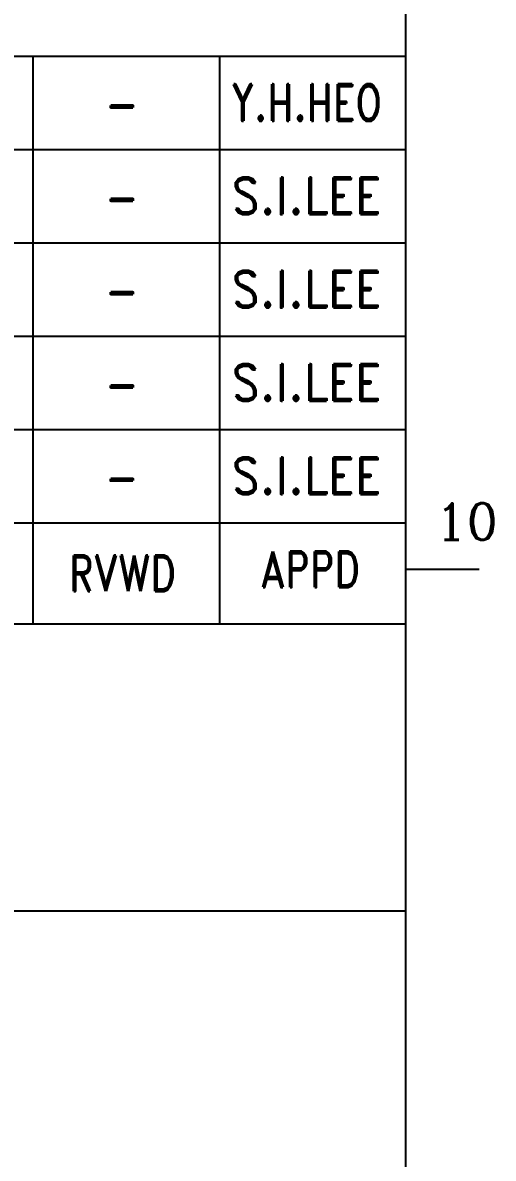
# Model space of a CAD drawing. Header units: millimetres. Extents: x 376548 to 485787, y -156716 to -17718.
# Drawn here: x 400083 to 400546, y -87876 to -86758 of the extents above; entities that cross this region are included whole.
import ezdxf
from ezdxf.enums import TextEntityAlignment as Align

# ---------------------------------------------------------------- set-up
doc = ezdxf.new("R2010")
doc.units = ezdxf.units.MM
doc.header["$LTSCALE"] = 2
doc.layers.add('TAN-TIT', color=30, linetype='Continuous')
doc.styles.add('COM', font='COMPLEX', dxfattribs={"height": 5})
doc.styles.add('KIM3', font='ROMAND.shx', dxfattribs={"width": 1.25, "height": 3})
doc.styles.add('RD6', font='ROMAND.shx', dxfattribs={"width": 0.83, "height": 6})

# ---------------------------------------------------------------- blocks, each defined once
blk = doc.blocks.new('BORDER')
at = {"layer": 'TAN-TIT'}
for p, q in [((23282.3, 352), (23282.3, 16468)), ((23282.3, 4498.7), (19323.7, 4498.7)), ((22547.2, 4498.7), (22547.2, 3381.8)), ((22914.8, 4498.7), (22914.8, 3381.8)), ((23282.3, 4314.9), (19323.7, 4314.9)), ((23282.3, 4131.1), (19323.7, 4131.1)), ((23282.3, 3947.3), (19323.7, 3947.3)), ((23282.3, 3763.5), (19323.7, 3763.5)), ((23282.3, 3579.7), (19323.7, 3579.7)), ((23282.3, 3489.4), (23426.6, 3489.4)), ((19323.7, 3381.8), (23282.3, 3381.8)), ((19323.7, 2816.3), (23282.3, 2816.3))]:
    blk.add_line(p, q, dxfattribs=at)
at = {"layer": 'TAN-TIT', "style": 'COM'}
blk.add_text('10', height=72.1, dxfattribs=at).set_placement((23340, 3547.1))
at = {"layer": 'TAN-TIT', "style": 'RD6', "width": 0.8}
for s, p in [('RVWD', (22724.1, 3445.7)), ('APPD', (23094.1, 3453.5))]:
    blk.add_text(s, height=70.69, dxfattribs=at).set_placement(p, align=Align.CENTER)

msp = doc.modelspace()

# ---------------------------------------------------------------- block references
at = {"xscale": 0.5, "yscale": 0.5, "zscale": 0.5}
msp.add_blockref('BORDER', (388818.9, -89040.6), dxfattribs=at)

# ---------------------------------------------------------------- texts
at = {"style": 'KIM3'}
for s, width, p, p2 in [('Y.H.HEO', 0.701844, (400288.2, -86854.5), (400436.4, -86854.5)), ('S.I.LEE', 0.838125, (400288.2, -86946.4), (400436.4, -86946.4)), ('S.I.LEE', 0.838125, (400288.2, -87038.3), (400436.4, -87038.3)), ('S.I.LEE', 0.838125, (400288.2, -87130.2), (400436.4, -87130.2)), ('S.I.LEE', 0.838125, (400288.2, -87222.1), (400436.4, -87222.1))]:
    msp.add_text(s, height=36.05, dxfattribs=dict(at, width=width)).set_placement(p, p2, align=Align.FIT)
at = {"style": 'KIM3', "width": 0.83}
for p in [(400180.3, -86856.7), (400180.3, -86948.6), (400180.3, -87040.5), (400180.3, -87132.4), (400180.3, -87132.4), (400180.3, -87224.3)]:
    msp.add_text('-', height=36.1, dxfattribs=at).set_placement(p, align=Align.CENTER)

doc.saveas('drawing.dxf')
